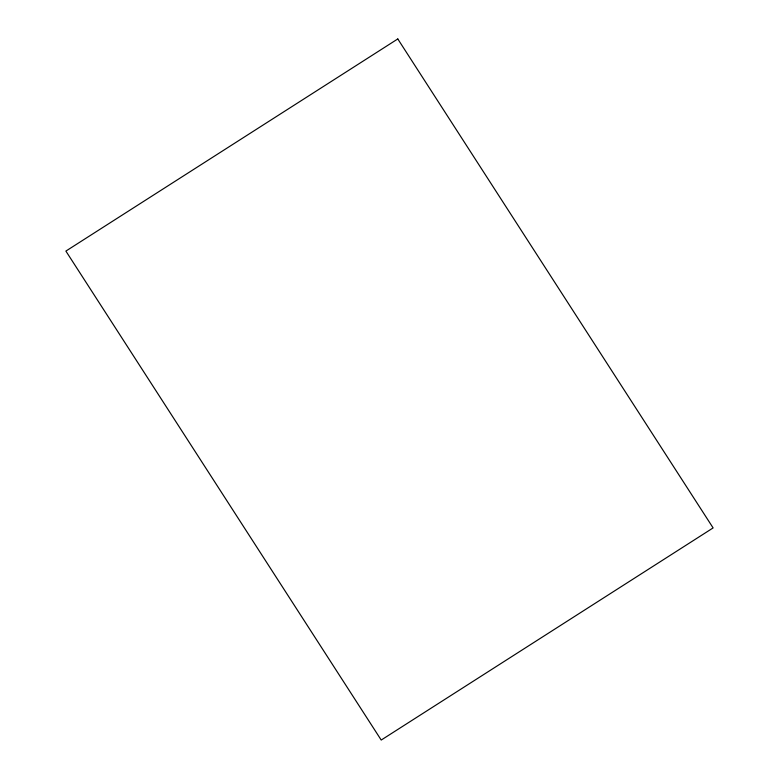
<?xml version="1.0" encoding="UTF-8"?>
<svg xmlns="http://www.w3.org/2000/svg" width="779" height="779" viewBox="0 0 779 779"><rect width="100%" height="100%" fill="white"/><g stroke="black" fill="none" stroke-linecap="round" stroke-linejoin="round"><path stroke-width="1.17" d="M397.787 38.95L65.884 251.081L381.213 740.05L713.116 527.919L397.787 38.95"/></g></svg>
